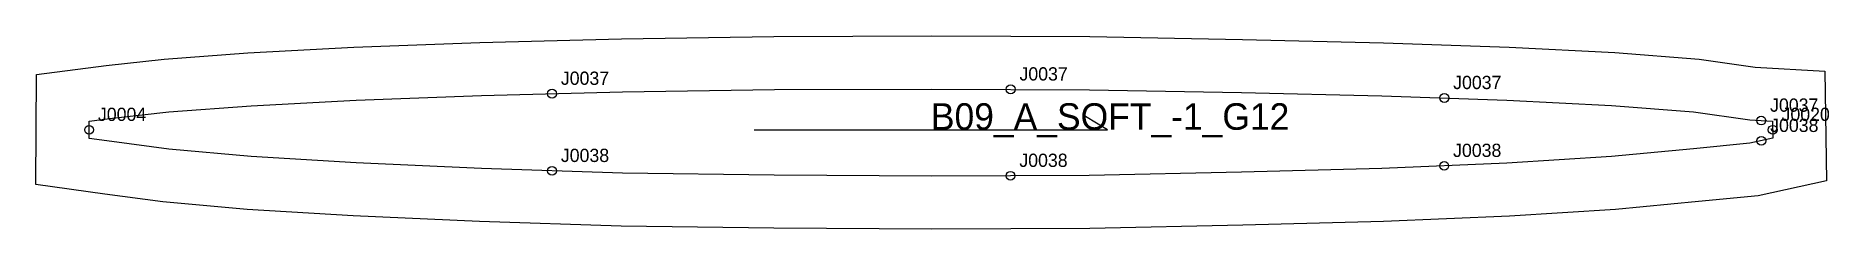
# Model space of a CAD drawing. Header units: millimetres. Extents: x -12 to 394, y -24 to 19.
import ezdxf

# ---------------------------------------------------------------- set-up
doc = ezdxf.new("R2010")
doc.units = ezdxf.units.MM
for name, color, linetype in [('CUT', 1, 'Continuous'), ('GRAIN', 3, 'Continuous'), ('LABEL', 7, 'Continuous'), ('NOTCH', 2, 'Continuous'), ('SEW', 5, 'Continuous')]:
    doc.layers.add(name, color=color, linetype=linetype)

msp = doc.modelspace()

# ---------------------------------------------------------------- linework, layer by layer
at = {"layer": 'CUT'}
msp.add_lwpolyline([(-11.95, 10.54), (3.82, 12.6), (16.95, 14.04), (35.92, 15.46), (59.95, 16.78), (88.49, 17.81), (120.54, 18.64), (155.07, 19.14), (190.85, 19.29), (226.64, 19.13), (261.21, 18.52), (293.12, 17.76), (321.54, 16.76), (345.51, 15.51), (364.6, 14.04), (377.29, 12.25), (393.05, 11.33), (393.45, -13.5), (377.94, -16.87), (364.44, -18.18), (345.66, -19.94), (321.65, -21.45), (293.14, -22.69), (261.25, -23.51), (226.63, -24.28), (190.8, -24.39), (155.04, -24.18), (120.51, -23.71), (88.4, -22.71), (59.79, -21.42), (35.8, -19.93), (16.71, -18.21), (3.52, -16.47), (-12.07, -14.33), (-11.95, 10.54)], close=True, dxfattribs=at)
at = {"layer": 'GRAIN'}
for p, q in [((230.62, -1.93), (225.62, 1.07)), ((150.62, -1.93), (230.62, -1.93))]:
    msp.add_line(p, q, dxfattribs=at)
at = {"layer": 'NOTCH'}
for centre in [(208.68, 7.21), (104.82, 6.23), (306.89, 5.27), (378.66, 0.15), (-0.01, -1.94), (378.68, -4.43), (381.26, -1.93), (104.82, -11.22), (208.65, -12.33), (306.87, -10.08)]:
    msp.add_circle(centre, 1, dxfattribs=at)
at = {"layer": 'SEW'}
msp.add_lwpolyline([(0, 0), (5.25, 0.69), (18.05, 2.09), (36.7, 3.49), (60.5, 4.79), (88.86, 5.81), (120.78, 6.64), (155.18, 7.14), (190.85, 7.29), (226.51, 7.13), (260.96, 6.52), (292.76, 5.77), (321.02, 4.78), (344.73, 3.54), (363.3, 2.1), (376.1, 0.3), (381.23, 0), (381.29, -3.86), (376.08, -4.99), (363.29, -6.23), (344.72, -7.98), (321.02, -9.47), (292.72, -10.7), (260.96, -11.51), (226.48, -12.28), (190.82, -12.39), (155.15, -12.18), (120.78, -11.71), (88.86, -10.72), (60.43, -9.44), (36.71, -7.96), (18.04, -6.28), (5.12, -4.58), (-0.02, -3.87)], close=True, dxfattribs=at)

# ---------------------------------------------------------------- texts
at = {"layer": 'LABEL'}
for s, height, p in [('J0037', 3, (210.68, 9.21)), ('J0037', 3, (106.82, 8.23)), ('J0037', 3, (308.89, 7.27)), ('B09_A_SOFT_-1_G12', 6, (190.62, -1.93)), ('J0037', 3, (380.66, 2.15)), ('J0004', 3, (1.99, 0.06)), ('J0038', 3, (380.68, -2.43)), ('J0020', 3, (383.26, 0.07)), ('J0038', 3, (106.82, -9.22)), ('J0038', 3, (210.65, -10.33)), ('J0038', 3, (308.87, -8.08))]:
    msp.add_text(s, height=height, dxfattribs=at).set_placement(p)

doc.saveas('drawing.dxf')
